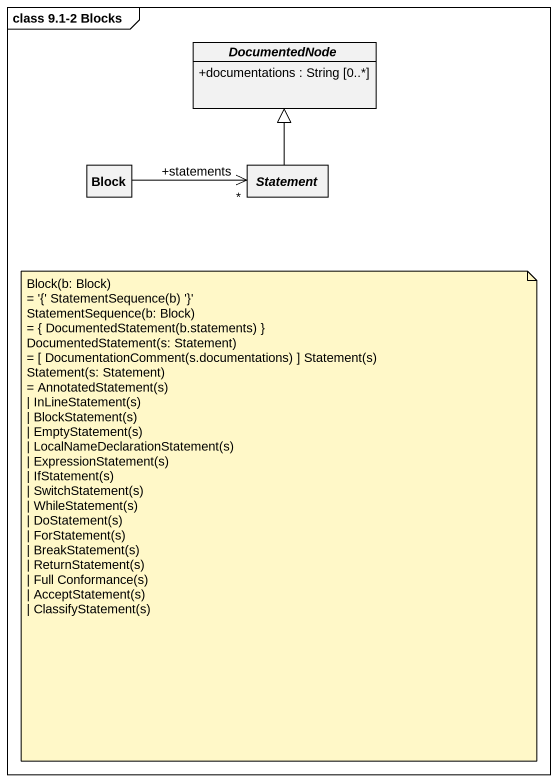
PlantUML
@startuml
mainframe class 9.1-2 Blocks
hide circle
hide empty members
skinparam classAttributeIconSize 0
abstract class DocumentedNode {
  +documentations : String [0..*]
}
class Block
abstract class Statement
Block -right-> "+statements\n*" Statement
Statement -up-|> DocumentedNode
note as N1
  Block(b: Block)
  ~= '{' StatementSequence(b) '}'
  StatementSequence(b: Block)
  ~= { DocumentedStatement(b.statements) }
  DocumentedStatement(s: Statement)
  ~= [ DocumentationComment(s.documentations) ] Statement(s)
  Statement(s: Statement)
  ~= AnnotatedStatement(s)
  ~| InLineStatement(s)
  ~| BlockStatement(s)
  ~| EmptyStatement(s)
  ~| LocalNameDeclarationStatement(s)
  ~| ExpressionStatement(s)
  ~| IfStatement(s)
  ~| SwitchStatement(s)
  ~| WhileStatement(s)
  ~| DoStatement(s)
  ~| ForStatement(s)
  ~| BreakStatement(s)
  ~| ReturnStatement(s)
  ~| Full Conformance(s)
  ~| AcceptStatement(s)
  ~| ClassifyStatement(s)
end note
@enduml
